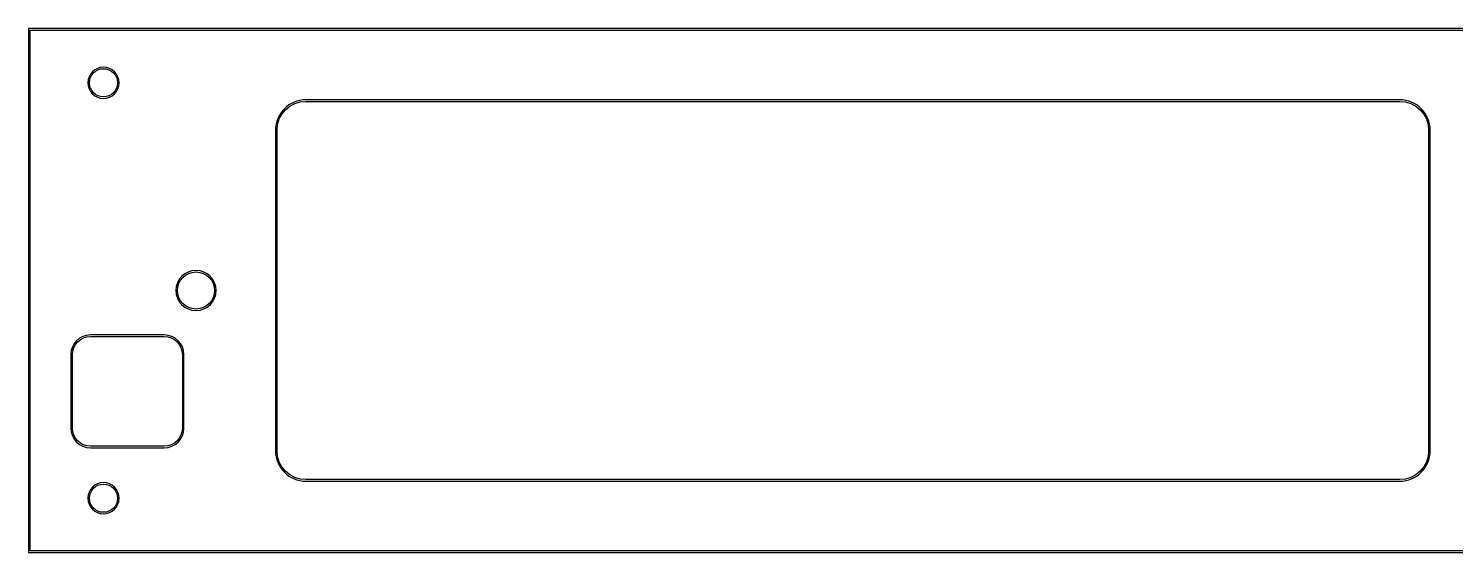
# Model space of a CAD drawing. Header units: inches. Extents: x 0 to 16.7, y 0 to 3.5.
# Drawn here: x 0 to 9.45, y 0 to 3.46 of the extents above; entities that cross this region are included whole.
import ezdxf

# ---------------------------------------------------------------- set-up
doc = ezdxf.new("R2010")
doc.units = ezdxf.units.IN
doc.layers.add('cnc_outline', color=7, linetype='CONTINUOUS')

msp = doc.modelspace()

# ---------------------------------------------------------------- linework, layer by layer
at = {"layer": 'cnc_outline', "color": 7}
for points in [[(-0.000002, 3.464992), (-0.000002, 0.000013), (16.731979, 0.000013), (16.731979, 3.464992)], [(0.010408, 3.454605), (16.721569, 3.454605), (16.721569, 0.0104), (0.010408, 0.0104)], [(0.496019, 3.209828)], [(0.496019, 3.199441)], [(1.836306, 2.983532)], [(1.10844, 1.865278)], [(1.10844, 1.854891)], [(0.410461, 1.427981)], [(0.496019, 0.461856)], [(0.496019, 0.451469)]]:
    msp.add_lwpolyline(points, close=True, dxfattribs=at)
for points in [[(9.07577, 2.993918), (1.836306, 2.993918)], [(1.836306, 2.983532), (9.07577, 2.983532)], [(1.634389, 2.792433), (1.634389, 0.672572)], [(1.644799, 0.672572), (1.644799, 2.792433)], [(9.267298, 2.792433), (9.267298, 0.672572)], [(9.277708, 0.672572), (9.277708, 2.792433)], [(0.898329, 1.438368), (0.410461, 1.438368)], [(0.410461, 1.427981), (0.898329, 1.427981)], [(0.280336, 1.308534), (0.280336, 0.821738)], [(0.290746, 0.821738), (0.290746, 1.308534)], [(1.018044, 1.308534), (1.018044, 0.821738)], [(1.028454, 0.821738), (1.028454, 1.308534)], [(0.898329, 0.702291), (0.410461, 0.702291)], [(0.410461, 0.691905), (0.898329, 0.691905)], [(9.07577, 0.481473), (1.836306, 0.481473)], [(1.836306, 0.471086), (9.07577, 0.471086)]]:
    msp.add_lwpolyline(points, dxfattribs=at)
for points in [[(0.496019, 3.209828), (0.438882, 3.209828), (0.392468, 3.163497), (0.392468, 3.106488)], [(0.402878, 3.106488), (0.402878, 3.157884), (0.444508, 3.199441), (0.496019, 3.199441)], [(0.59959, 3.106488), (0.59959, 3.163497), (0.553155, 3.209828), (0.496019, 3.209828)], [(0.496019, 3.199441), (0.54753, 3.199441), (0.58918, 3.157884), (0.58918, 3.106488)], [(0.392468, 3.106488), (0.392468, 3.049479), (0.438882, 3.003149), (0.496019, 3.003149)], [(0.496019, 3.013535), (0.444508, 3.013535), (0.402878, 3.055093), (0.402878, 3.106488)], [(0.496019, 3.003149), (0.553155, 3.003149), (0.59959, 3.049479), (0.59959, 3.106488)], [(0.58918, 3.106488), (0.58918, 3.055093), (0.54753, 3.013535), (0.496019, 3.013535)], [(1.836306, 2.993918), (1.724845, 2.993918), (1.634389, 2.903644), (1.634389, 2.792433)], [(1.644799, 2.792433), (1.644799, 2.898031), (1.730471, 2.983532), (1.836306, 2.983532)], [(9.277708, 2.792433), (9.277708, 2.903644), (9.187231, 2.993918), (9.07577, 2.993918)], [(9.07577, 2.983532), (9.181605, 2.983532), (9.267298, 2.898031), (9.267298, 2.792433)], [(1.10844, 1.865278), (1.035006, 1.865278), (0.975346, 1.805772), (0.975346, 1.732502)], [(0.985756, 1.732502), (0.985756, 1.800159), (1.040632, 1.854891), (1.10844, 1.854891)], [(1.241513, 1.732502), (1.241513, 1.805772), (1.181874, 1.865278), (1.10844, 1.865278)], [(1.10844, 1.854891), (1.176248, 1.854891), (1.231103, 1.800159), (1.231103, 1.732502)], [(0.975346, 1.732502), (0.975346, 1.659232), (1.035006, 1.599727), (1.10844, 1.599727)], [(1.10844, 1.610114), (1.040632, 1.610114), (0.985756, 1.664846), (0.985756, 1.732502)], [(1.10844, 1.599727), (1.181874, 1.599727), (1.241513, 1.659232), (1.241513, 1.732502)], [(1.231103, 1.732502), (1.231103, 1.664846), (1.176248, 1.610114), (1.10844, 1.610114)], [(0.410461, 1.438368), (0.338657, 1.438368), (0.280336, 1.380178), (0.280336, 1.308534)], [(0.290746, 1.308534), (0.290746, 1.374565), (0.344283, 1.427981), (0.410461, 1.427981)], [(1.028454, 1.308534), (1.028454, 1.380178), (0.970133, 1.438368), (0.898329, 1.438368)], [(0.898329, 1.427981), (0.964507, 1.427981), (1.018044, 1.374565), (1.018044, 1.308534)], [(0.280336, 0.821738), (0.280336, 0.750095), (0.338657, 0.691905), (0.410461, 0.691905)], [(0.410461, 0.702291), (0.344283, 0.702291), (0.290746, 0.755709), (0.290746, 0.821738)], [(0.898329, 0.691905), (0.970133, 0.691905), (1.028454, 0.750095), (1.028454, 0.821738)], [(1.018044, 0.821738), (1.018044, 0.755709), (0.964507, 0.702291), (0.898329, 0.702291)], [(1.634389, 0.672572), (1.634388, 0.56136), (1.724845, 0.471086), (1.836306, 0.471086)], [(1.836306, 0.481473), (1.730471, 0.481473), (1.644798, 0.566973), (1.644799, 0.672572)], [(9.07577, 0.471086), (9.187231, 0.471086), (9.277708, 0.56136), (9.277708, 0.672572)], [(9.267298, 0.672572), (9.267298, 0.566973), (9.181605, 0.481473), (9.07577, 0.481473)], [(0.496019, 0.461856), (0.438882, 0.461856), (0.392468, 0.415526), (0.392468, 0.358516)], [(0.402878, 0.358516), (0.402878, 0.409912), (0.444508, 0.451469), (0.496019, 0.451469)], [(0.59959, 0.358516), (0.59959, 0.415526), (0.553155, 0.461856), (0.496019, 0.461856)], [(0.496019, 0.451469), (0.54753, 0.451469), (0.58918, 0.409912), (0.58918, 0.358516)], [(0.392468, 0.358516), (0.392468, 0.301507), (0.438882, 0.255177), (0.496019, 0.255177)], [(0.496019, 0.265564), (0.444508, 0.265564), (0.402878, 0.307121), (0.402878, 0.358516)], [(0.496019, 0.255177), (0.553155, 0.255177), (0.59959, 0.301507), (0.59959, 0.358516)], [(0.58918, 0.358516), (0.58918, 0.307121), (0.54753, 0.265564), (0.496019, 0.265564)]]:
    msp.add_open_spline(points, degree=3, dxfattribs=at)

doc.saveas('drawing.dxf')
